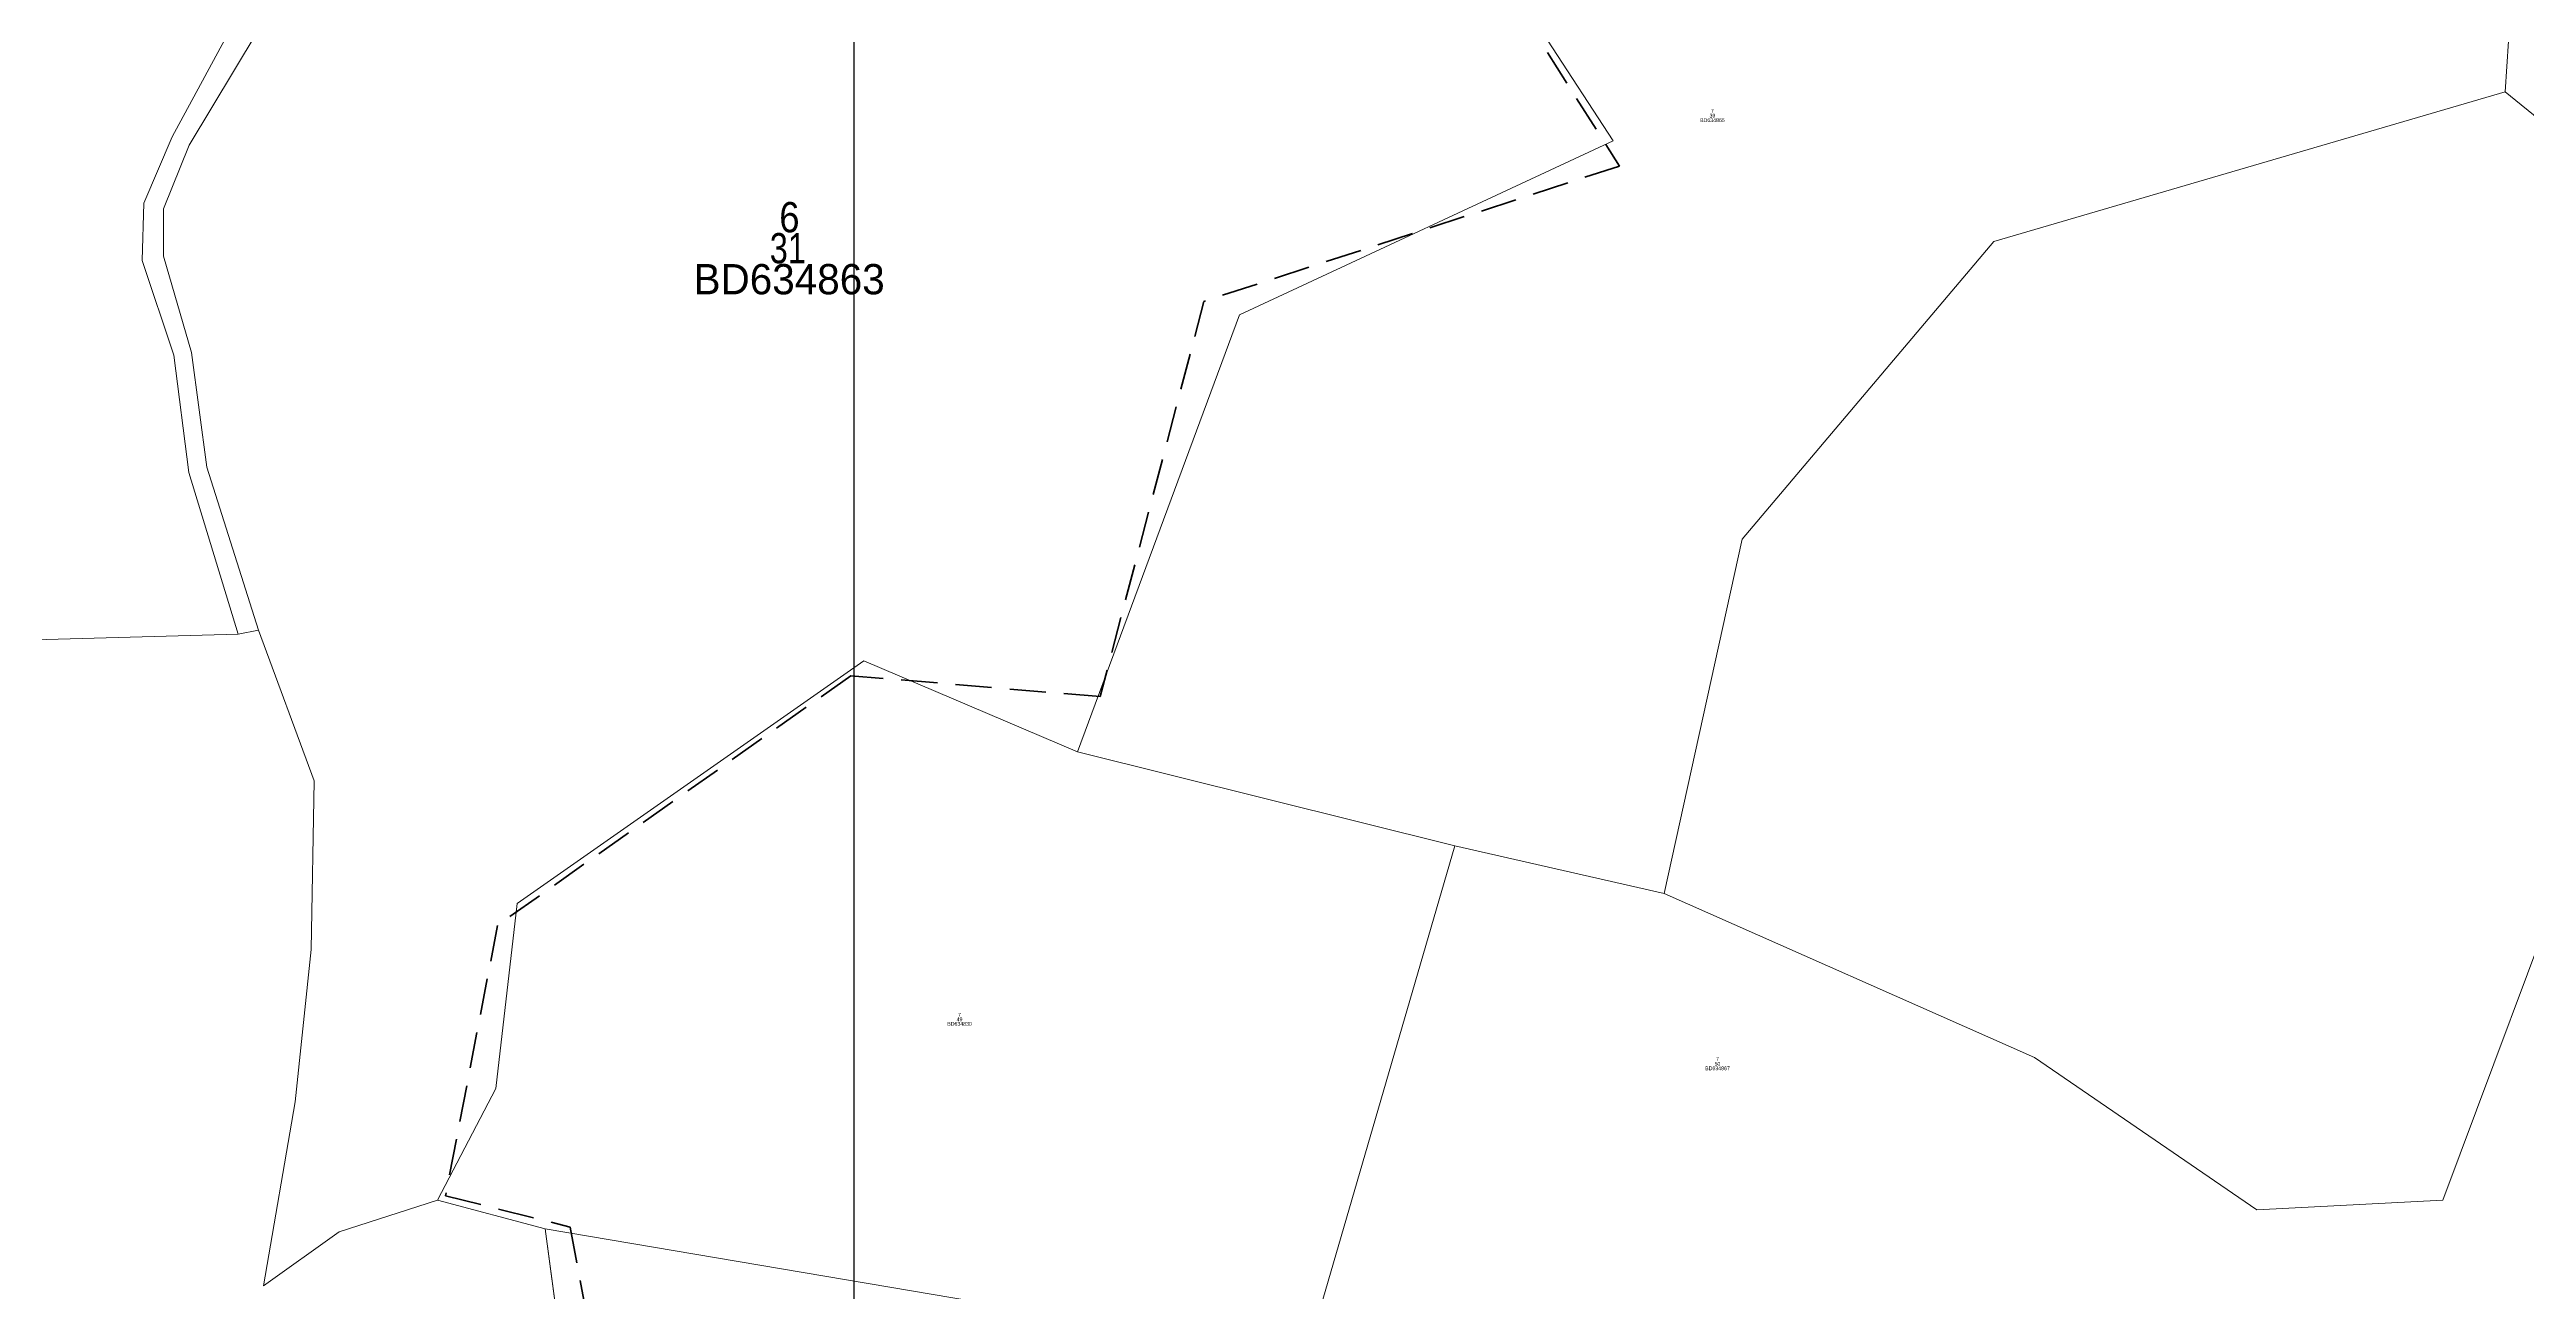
# Model space of a CAD drawing. Header units: metres. Extents: x 547915 to 556085, y 1814738 to 1822008.
# Drawn here: x 549893.6 to 550221.2, y 1819458.8 to 1819623 of the extents above; entities that cross this region are included whole.
import ezdxf
from ezdxf.enums import TextEntityAlignment as Align

# ---------------------------------------------------------------- set-up
doc = ezdxf.new("R2010")
doc.units = ezdxf.units.M
doc.header["$LTSCALE"] = 1.6
doc.linetypes.add('MEDIUM_DASHED', pattern=[4.5, 3, -1.5])
for name, color, linetype, lineweight in [('10', 7, 'Continuous', 13), ('23', 7, 'Continuous', 13), ('34', 7, 'MEDIUM_DASHED', 35), ('54', 7, 'Continuous', 25)]:
    doc.layers.add(name, color=color, linetype=linetype, lineweight=lineweight)
doc.layers.add('20', color=7, linetype='Continuous')

msp = doc.modelspace()

# ---------------------------------------------------------------- linework, layer by layer
at = {"layer": '10'}
for p, q in [((549813.01, 1819542.82), (549918.51, 1819545.69)), ((550061.98, 1819457.73), (550079.41, 1819517.73)), ((549959.1, 1819467.08), (549966.07, 1819414.96))]:
    msp.add_line(p, q, dxfattribs=at)
for points in [[(550050.22, 1819697.04), (550050.86, 1819667.38), (550066.65, 1819658.61), (550083, 1819637.61), (550100.37, 1819610.91), (550050.95, 1819587.92), (550029.52, 1819530.16), (550001.25, 1819542.19), (549955.41, 1819510.11), (549952.58, 1819485.66), (549944.89, 1819470.89)], [(550050.22, 1819697.04), (550050.86, 1819667.38), (550066.65, 1819658.61), (550083, 1819637.61), (550100.37, 1819610.91), (550050.95, 1819587.92), (550029.52, 1819530.16)], [(550291.73, 1819557.86), (550218.34, 1819617.39), (550219.01, 1819627.44)], [(550107.12, 1819511.41), (550117.42, 1819558.27), (550150.7, 1819597.63), (550218.34, 1819617.39)], [(550210.1, 1819470.9), (550228.06, 1819518.82), (550291.73, 1819557.86)], [(549921.21, 1819546.25), (549928.54, 1819526.31), (549928.14, 1819504.03), (549926.03, 1819483.87), (549921.87, 1819459.57), (549931.85, 1819466.7), (549944.89, 1819470.89)], [(549959.1, 1819467.08), (549944.89, 1819470.89), (549952.58, 1819485.66), (549955.41, 1819510.11), (550001.25, 1819542.19), (550029.52, 1819530.16)], [(550210.1, 1819470.9), (550185.49, 1819469.62), (550156.1, 1819489.74), (550107.12, 1819511.41), (550079.41, 1819517.73), (550029.52, 1819530.16)], [(549944.89, 1819470.89), (549959.1, 1819467.08), (549966.07, 1819414.96)], [(549959.1, 1819467.08), (550027.36, 1819455.53), (550061.98, 1819457.73), (550205.96, 1819438.9), (550212.81, 1819398.28)]]:
    msp.add_lwpolyline(points, dxfattribs=at)
at = {"layer": '23'}
msp.add_line((549921.21, 1819546.25), (549918.51, 1819545.69), dxfattribs=at)
for points in [[(550000, 1819677.49), (549997.64, 1819676.34), (549957.46, 1819657.46), (549937.66, 1819641.65), (549932.01, 1819637.18), (549921.02, 1819625.28), (549912.03, 1819610.34), (549908.64, 1819601.96), (549908.64, 1819595.67), (549912.31, 1819582.95), (549914.34, 1819567.77), (549921.21, 1819546.25)], [(549918.51, 1819545.69), (549911.96, 1819567.09), (549910.01, 1819582.61), (549905.81, 1819595.1), (549906.02, 1819602.7), (549909.77, 1819611.45), (549918.4, 1819627.4), (549924.78, 1819636.02), (549913.05, 1819635.55), (549902.19, 1819635.76), (549892.98, 1819637.52), (549880.23, 1819642.04), (549870.67, 1819645.9), (549855.74, 1819646.11), (549842.51, 1819642.14), (549810.76, 1819647.39), (549811.64, 1819649.25)]]:
    msp.add_lwpolyline(points, dxfattribs=at)
at = {"layer": '34'}
msp.add_lwpolyline([(550075.11, 1819978.79), (550075.77, 1819931.04), (550083.06, 1819891.92), (549951.19, 1819813), (549991.28, 1819761.59), (550053.11, 1819699.71), (550050.37, 1819670.84), (550072.36, 1819652.97), (550101.21, 1819607.59), (550046.25, 1819589.71), (550032.51, 1819537.46), (549999.53, 1819540.21), (549952.81, 1819507.21), (549945.94, 1819471.46), (549962.43, 1819467.33), (549972.05, 1819415.08), (549954.18, 1819346.32), (549965.18, 1819288.57), (549983.04, 1819250.07), (549963.81, 1819170.31)], dxfattribs=at)
at = {"layer": '54'}
msp.add_line((550000, 1816000), (550000, 1821000), dxfattribs=at)

# ---------------------------------------------------------------- texts
at = {"layer": '20'}
for s, height, p in [('BD634865', 0.5, (550113.5, 1819613.41)), ('BD634863', 4, (549991.38, 1819590.64)), ('BD634830', 0.5, (550013.92, 1819493.94)), ('BD634867', 0.5, (550114.17, 1819488.06))]:
    msp.add_text(s, height=height, dxfattribs=at).set_placement(p, align=Align.CENTER)
for s, height, width, p in [('39', 0.5, 0.95, (550113.5, 1819614.01)), ('7', 0.5, 0.9, (550113.49, 1819614.61)), ('6', 4, 0.9, (549991.415, 1819598.84)), ('31', 4, 0.8, (549991.205, 1819594.74)), ('7', 0.5, 0.9, (550013.91, 1819495.14)), ('49', 0.5, 0.95, (550013.92, 1819494.54)), ('50', 0.5, 0.95, (550114.165, 1819488.66)), ('7', 0.5, 0.9, (550114.16, 1819489.26))]:
    msp.add_text(s, height=height, dxfattribs=dict(at, width=width)).set_placement(p, align=Align.CENTER)

doc.saveas('drawing.dxf')
